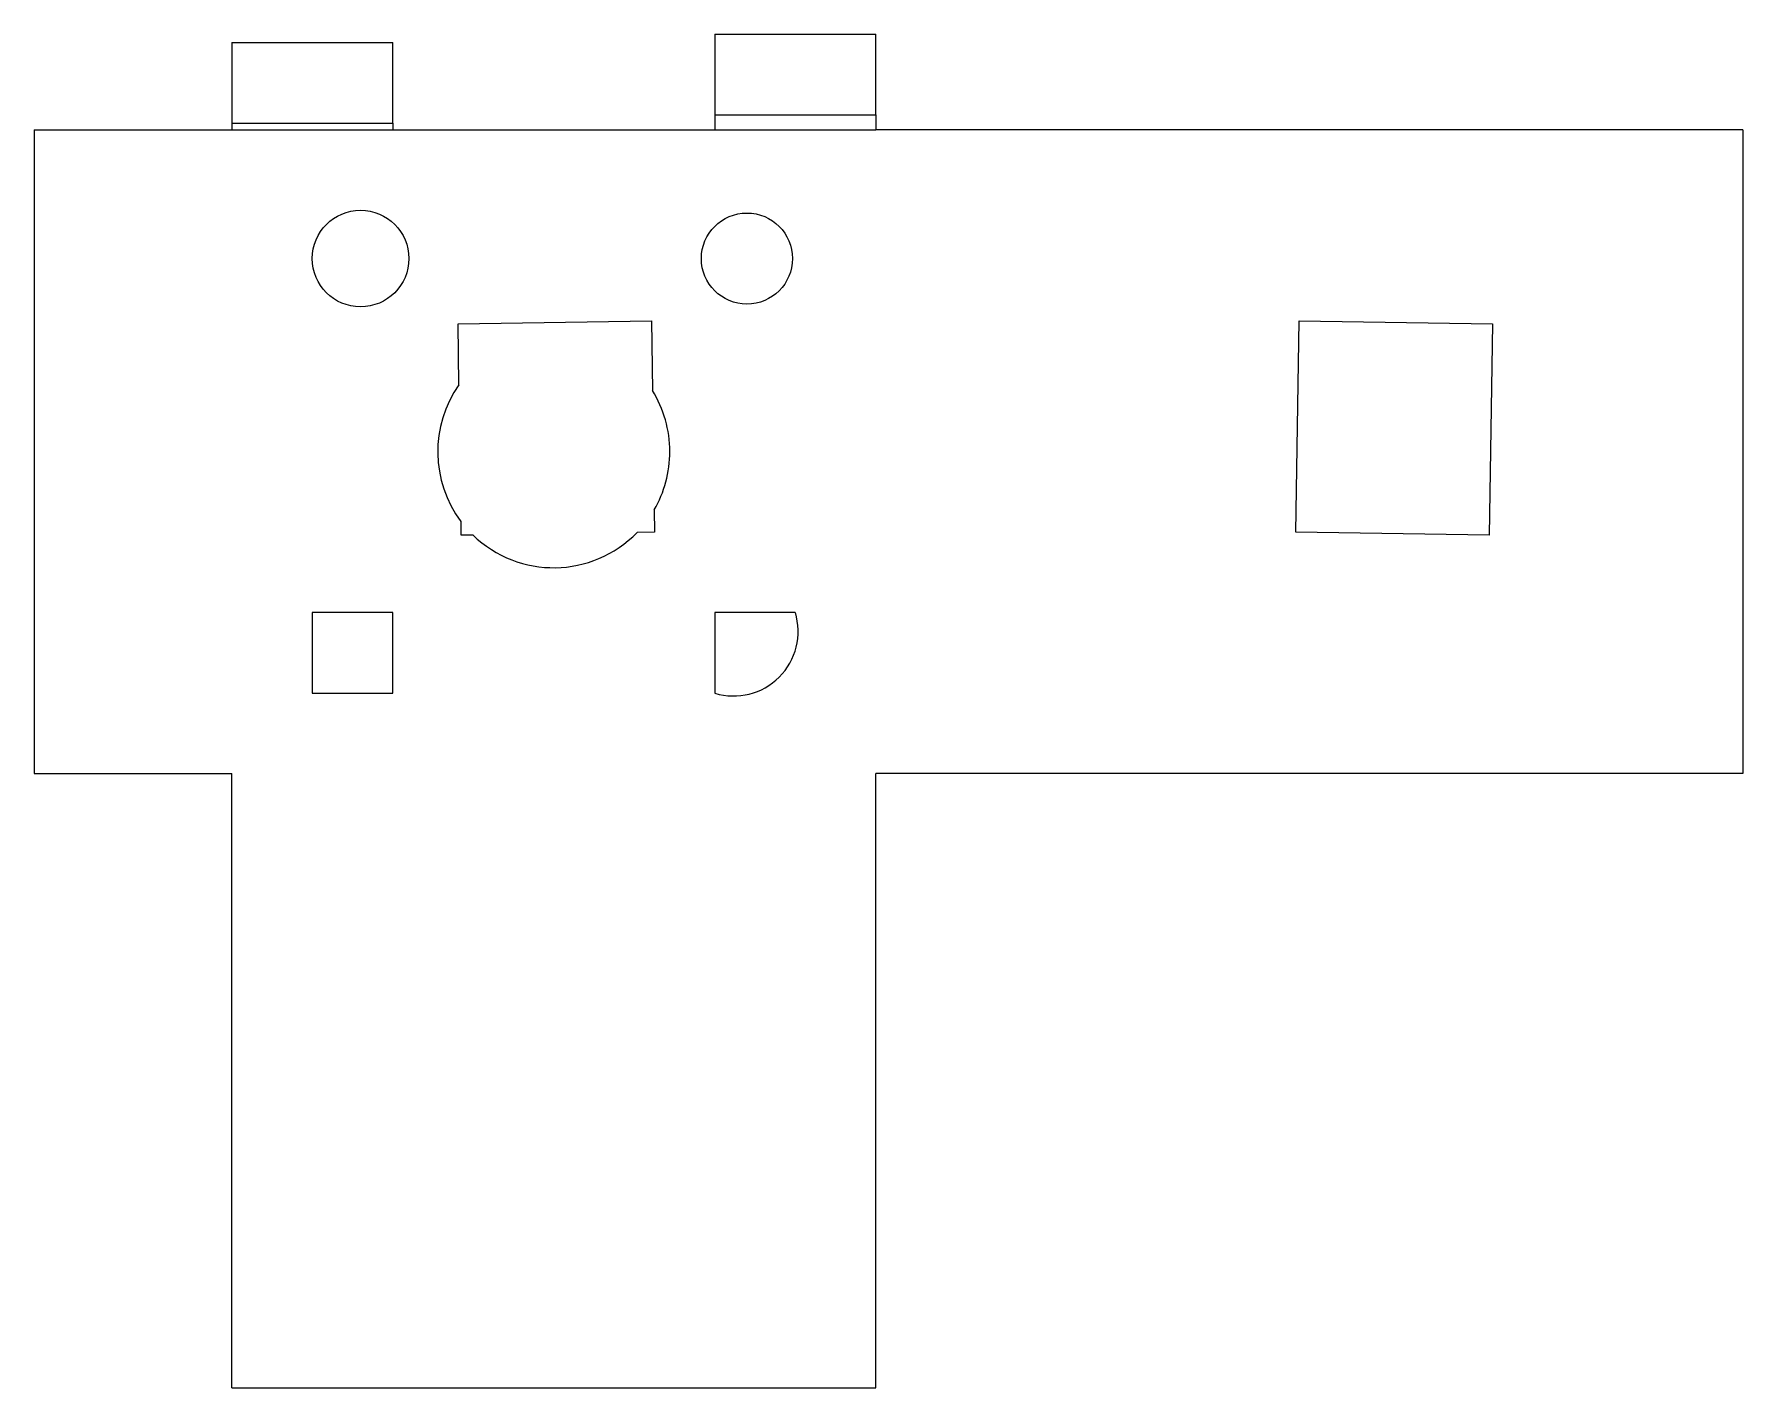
# Model space of a CAD drawing. Extents: x -85 to 21, y -58 to 26.
import ezdxf

# ---------------------------------------------------------------- set-up
doc = ezdxf.new("R2010")
doc.units = 0
doc.linetypes.add('FilledOutline', pattern=[0])
doc.layers.add('Layer0', color=7, linetype='FilledOutline')
doc.layers.add('Layer1', color=7, linetype='FilledOutline')

msp = doc.modelspace()

# ---------------------------------------------------------------- linework, layer by layer
at = {"layer": 'Layer0'}
for p, q in [((-43.11, 25.94), (-43.11, 20.94)), ((-43.11, 25.94), (-33.11, 25.94)), ((-33.11, 20.94), (-33.11, 25.94)), ((-73.11, 25.42), (-73.11, 20.42)), ((-73.11, 25.42), (-63.11, 25.42)), ((-63.11, 20.42), (-63.11, 25.42)), ((-73.11, 20.42), (-73.11, 20)), ((-63.11, 20.42), (-63.11, 20)), ((-43.11, 20.94), (-43.11, 20)), ((-33.11, 20.94), (-33.11, 20)), ((-85.38, 20), (-85.38, -20)), ((-85.38, 20), (-84.38, 20)), ((-84.38, 20), (-83.83, 20)), ((-83.83, 20), (-83.28, 20)), ((-83.28, 20), (-74.28, 20)), ((-74.28, 20), (-73.11, 20)), ((-63.11, 20), (-43.11, 20)), ((-31.93, 20), (-33.11, 20)), ((-21.93, 20), (-31.93, 20)), ((-20.75, 20), (-21.93, 20)), ((20.75, 20), (-20.75, 20)), ((20.75, 20), (20.75, -20)), ((-59.05, 7.95), (-47.04, 8.13)), ((-59, 4.16), (-59.05, 7.95)), ((-47.04, 8.13), (-46.98, 3.8)), ((-7.01, -5.01), (-6.81, 8.13)), ((-6.81, 8.13), (5.2, 7.95)), ((5.2, 7.95), (5, -5.19)), ((-46.87, -3.62), (-46.85, -5.01)), ((-58.86, -5.19), (-58.87, -4.33)), ((-58.13, -5.18), (-58.86, -5.19)), ((-46.85, -5.01), (-47.93, -5.02)), ((5, -5.19), (-7.01, -5.01)), ((-85.38, -20), (-84.38, -20)), ((-84.38, -20), (-83.83, -20)), ((-83.83, -20), (-83.28, -20)), ((-83.28, -20), (-74.28, -20)), ((-74.28, -20), (-73.11, -20)), ((-73.11, -21.18), (-73.11, -20)), ((-31.93, -20), (-33.11, -20)), ((-33.11, -21.18), (-33.11, -20)), ((-21.93, -20), (-31.93, -20)), ((-20.75, -20), (-21.93, -20)), ((20.75, -20), (-20.75, -20)), ((-73.11, -36.18), (-73.11, -21.18)), ((-33.11, -36.18), (-33.11, -21.18)), ((-73.11, -41.68), (-73.11, -36.18)), ((-33.11, -41.68), (-33.11, -36.18)), ((-73.11, -52.67), (-73.11, -41.68)), ((-33.11, -52.67), (-33.11, -41.68)), ((-73.11, -58.17), (-73.11, -52.67)), ((-33.11, -58.17), (-33.11, -52.67)), ((-73.11, -58.17), (-33.11, -58.17))]:
    msp.add_line(p, q, dxfattribs=at)
for start, end in [(144.7673, -143.0697), (0, 31.8157), (-30.1181, 0), (-134.1341, -44.1683)]:
    msp.add_arc((-53.11, 0), 7.21, start, end, dxfattribs=at)
at = {"layer": 'Layer1'}
for p, q in [((-43.11, 25.94), (-43.11, 20.94)), ((-43.11, 25.94), (-33.11, 25.94)), ((-33.11, 20.94), (-33.11, 25.94)), ((-73.11, 25.42), (-73.11, 20.42)), ((-73.11, 25.42), (-63.11, 25.42)), ((-63.11, 20.42), (-63.11, 25.42)), ((-73.11, 20.42), (-63.11, 20.42)), ((-43.11, 20.94), (-33.11, 20.94)), ((-85.38, 20), (-85.38, -20)), ((-85.38, 20), (-84.38, 20)), ((-84.38, 20), (-83.83, 20)), ((-83.83, 20), (-83.28, 20)), ((-83.28, 20), (-74.28, 20)), ((-74.28, 20), (-73.11, 20)), ((-73.11, 20), (-63.11, 20)), ((-63.11, 20), (-43.11, 20)), ((-43.11, 20), (-33.11, 20)), ((-31.93, 20), (-33.11, 20)), ((-21.93, 20), (-31.93, 20)), ((-20.75, 20), (-21.93, 20)), ((20.75, 20), (-20.75, 20)), ((20.75, 20), (20.75, -20)), ((-59.05, 7.95), (-47.04, 8.13)), ((-59, 4.16), (-59.05, 7.95)), ((-47.04, 8.13), (-46.98, 3.8)), ((-7.01, -5.01), (-6.81, 8.13)), ((-6.81, 8.13), (5.2, 7.95)), ((5.2, 7.95), (5, -5.19)), ((-46.87, -3.62), (-46.85, -5.01)), ((-58.86, -5.19), (-58.87, -4.33)), ((-58.13, -5.18), (-58.86, -5.19)), ((-46.85, -5.01), (-47.93, -5.02)), ((5, -5.19), (-7.01, -5.01)), ((-68.11, -10), (-68.11, -15)), ((-63.11, -10), (-68.11, -10)), ((-63.11, -15), (-63.11, -10)), ((-38.11, -10), (-43.11, -10)), ((-43.11, -10), (-43.11, -15)), ((-68.11, -15), (-63.11, -15)), ((-85.38, -20), (-84.38, -20)), ((-84.38, -20), (-83.83, -20)), ((-83.83, -20), (-83.28, -20)), ((-83.28, -20), (-74.28, -20)), ((-74.28, -20), (-73.11, -20)), ((-73.11, -21.18), (-73.11, -20)), ((-31.93, -20), (-33.11, -20)), ((-33.11, -21.18), (-33.11, -20)), ((-21.93, -20), (-31.93, -20)), ((-20.75, -20), (-21.93, -20)), ((20.75, -20), (-20.75, -20)), ((-73.11, -36.18), (-73.11, -21.18)), ((-33.11, -36.18), (-33.11, -21.18)), ((-73.11, -41.68), (-73.11, -36.18)), ((-33.11, -41.68), (-33.11, -36.18)), ((-73.11, -52.67), (-73.11, -41.68)), ((-33.11, -52.67), (-33.11, -41.68)), ((-73.11, -58.17), (-73.11, -52.67)), ((-33.11, -58.17), (-33.11, -52.67)), ((-73.11, -58.17), (-33.11, -58.17))]:
    msp.add_line(p, q, dxfattribs=at)
for centre, radius in [((-65.11, 12), 3), ((-41.11, 12), 2.83)]:
    msp.add_circle(centre, radius, dxfattribs=at)
for centre, radius, start, end in [((-53.11, 0), 7.21, 144.7673, -143.0697), ((-53.11, 0), 7.21, 0, 31.8157), ((-53.11, 0), 7.21, -30.1181, 0), ((-53.11, 0), 7.21, -134.1341, -44.1683), ((-41.94, -11.17), 4.01, -106.9275, 16.9275)]:
    msp.add_arc(centre, radius, start, end, dxfattribs=at)

doc.saveas('drawing.dxf')
